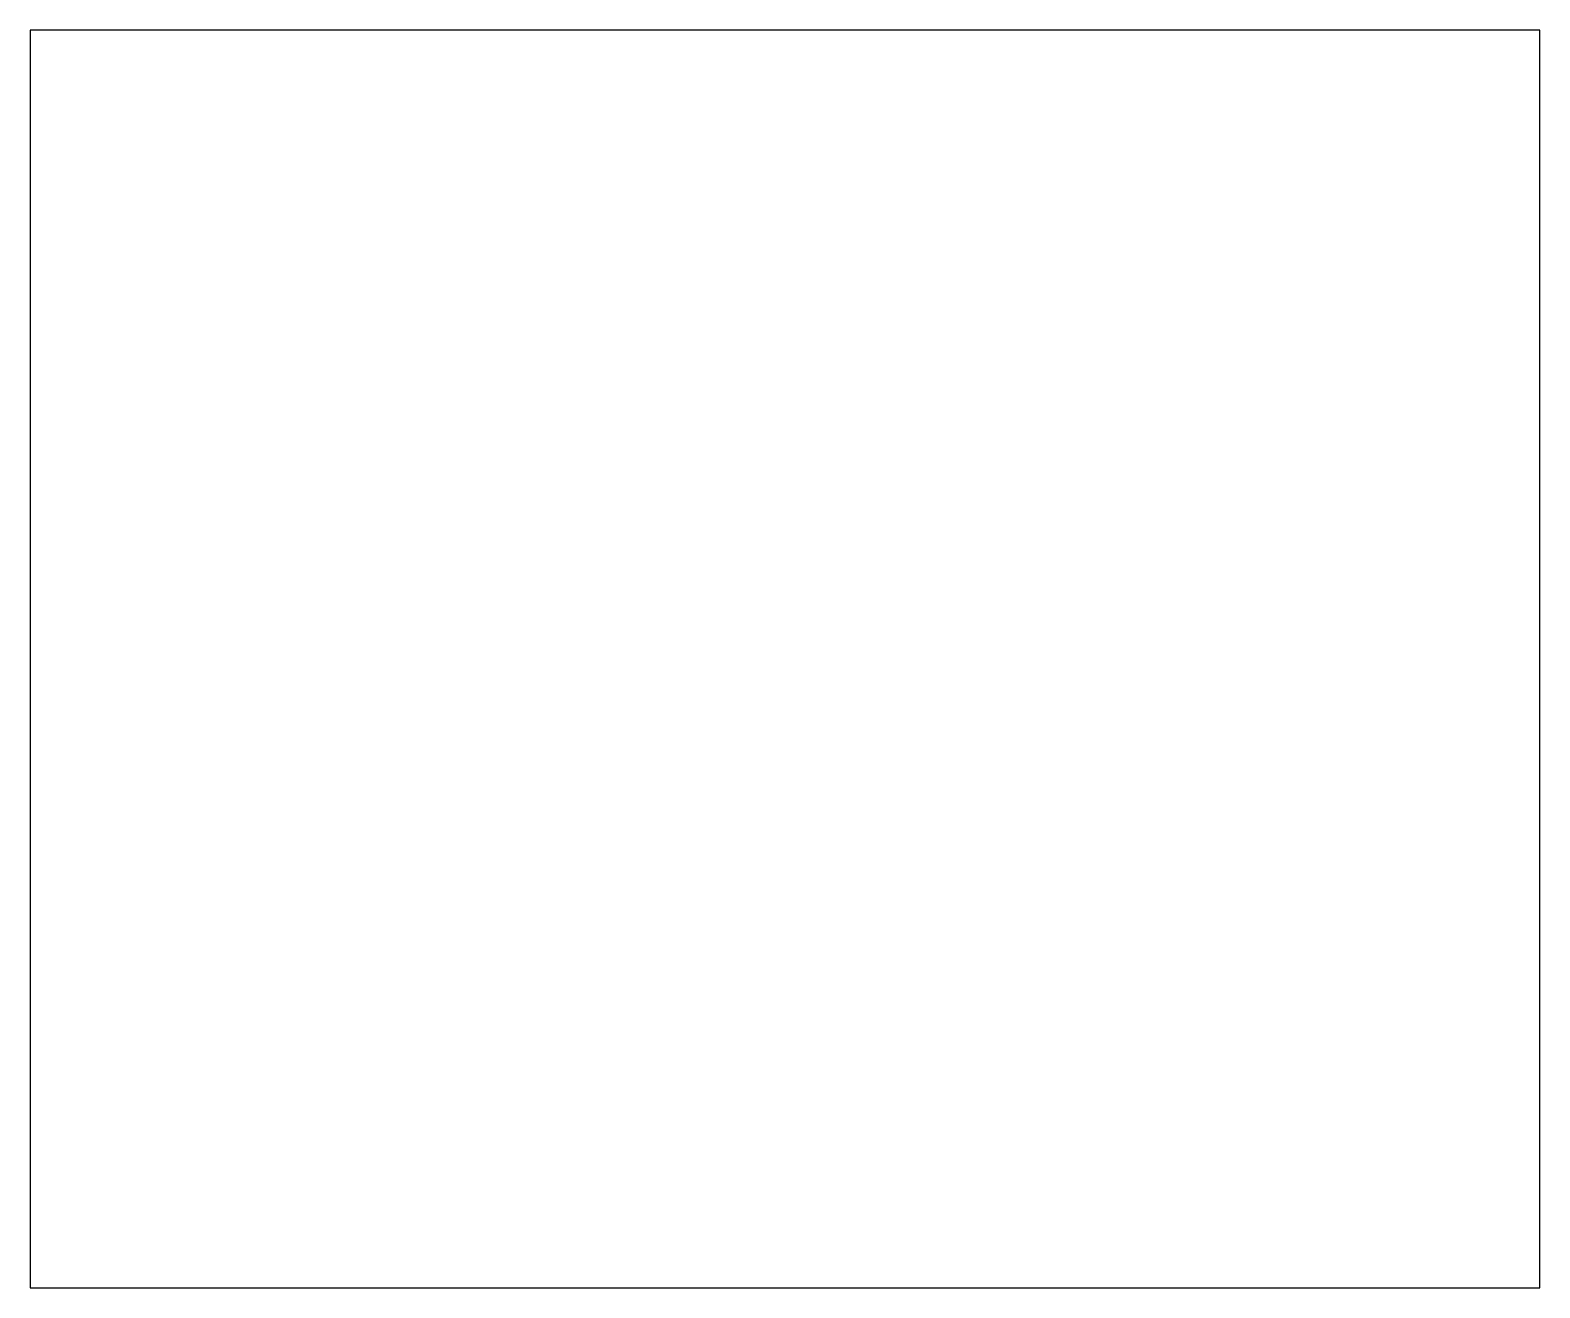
# Model space of a CAD drawing. Extents: x 0 to 6000, y 0 to 5000.
import ezdxf

# ---------------------------------------------------------------- set-up
doc = ezdxf.new("R2010")
doc.units = 0
for name, color, linetype in [('A-DOORS', 1, 'Continuous'), ('A-WALLS', 7, 'Continuous'), ('A-WINDOWS', 4, 'Continuous')]:
    doc.layers.add(name, color=color, linetype=linetype)

msp = doc.modelspace()

# ---------------------------------------------------------------- linework, layer by layer
at = {"layer": 'A-DOORS'}
msp.add_line((2500, 0), (3400, 0), dxfattribs=at)
at = {"layer": 'A-WALLS'}
for p, q in [((6000, 5000), (0, 5000)), ((0, 5000), (0, 0)), ((6000, 0), (6000, 5000)), ((0, 0), (6000, 0))]:
    msp.add_line(p, q, dxfattribs=at)
at = {"layer": 'A-WINDOWS'}
msp.add_line((4500, 0), (5700, 0), dxfattribs=at)

doc.saveas('drawing.dxf')
